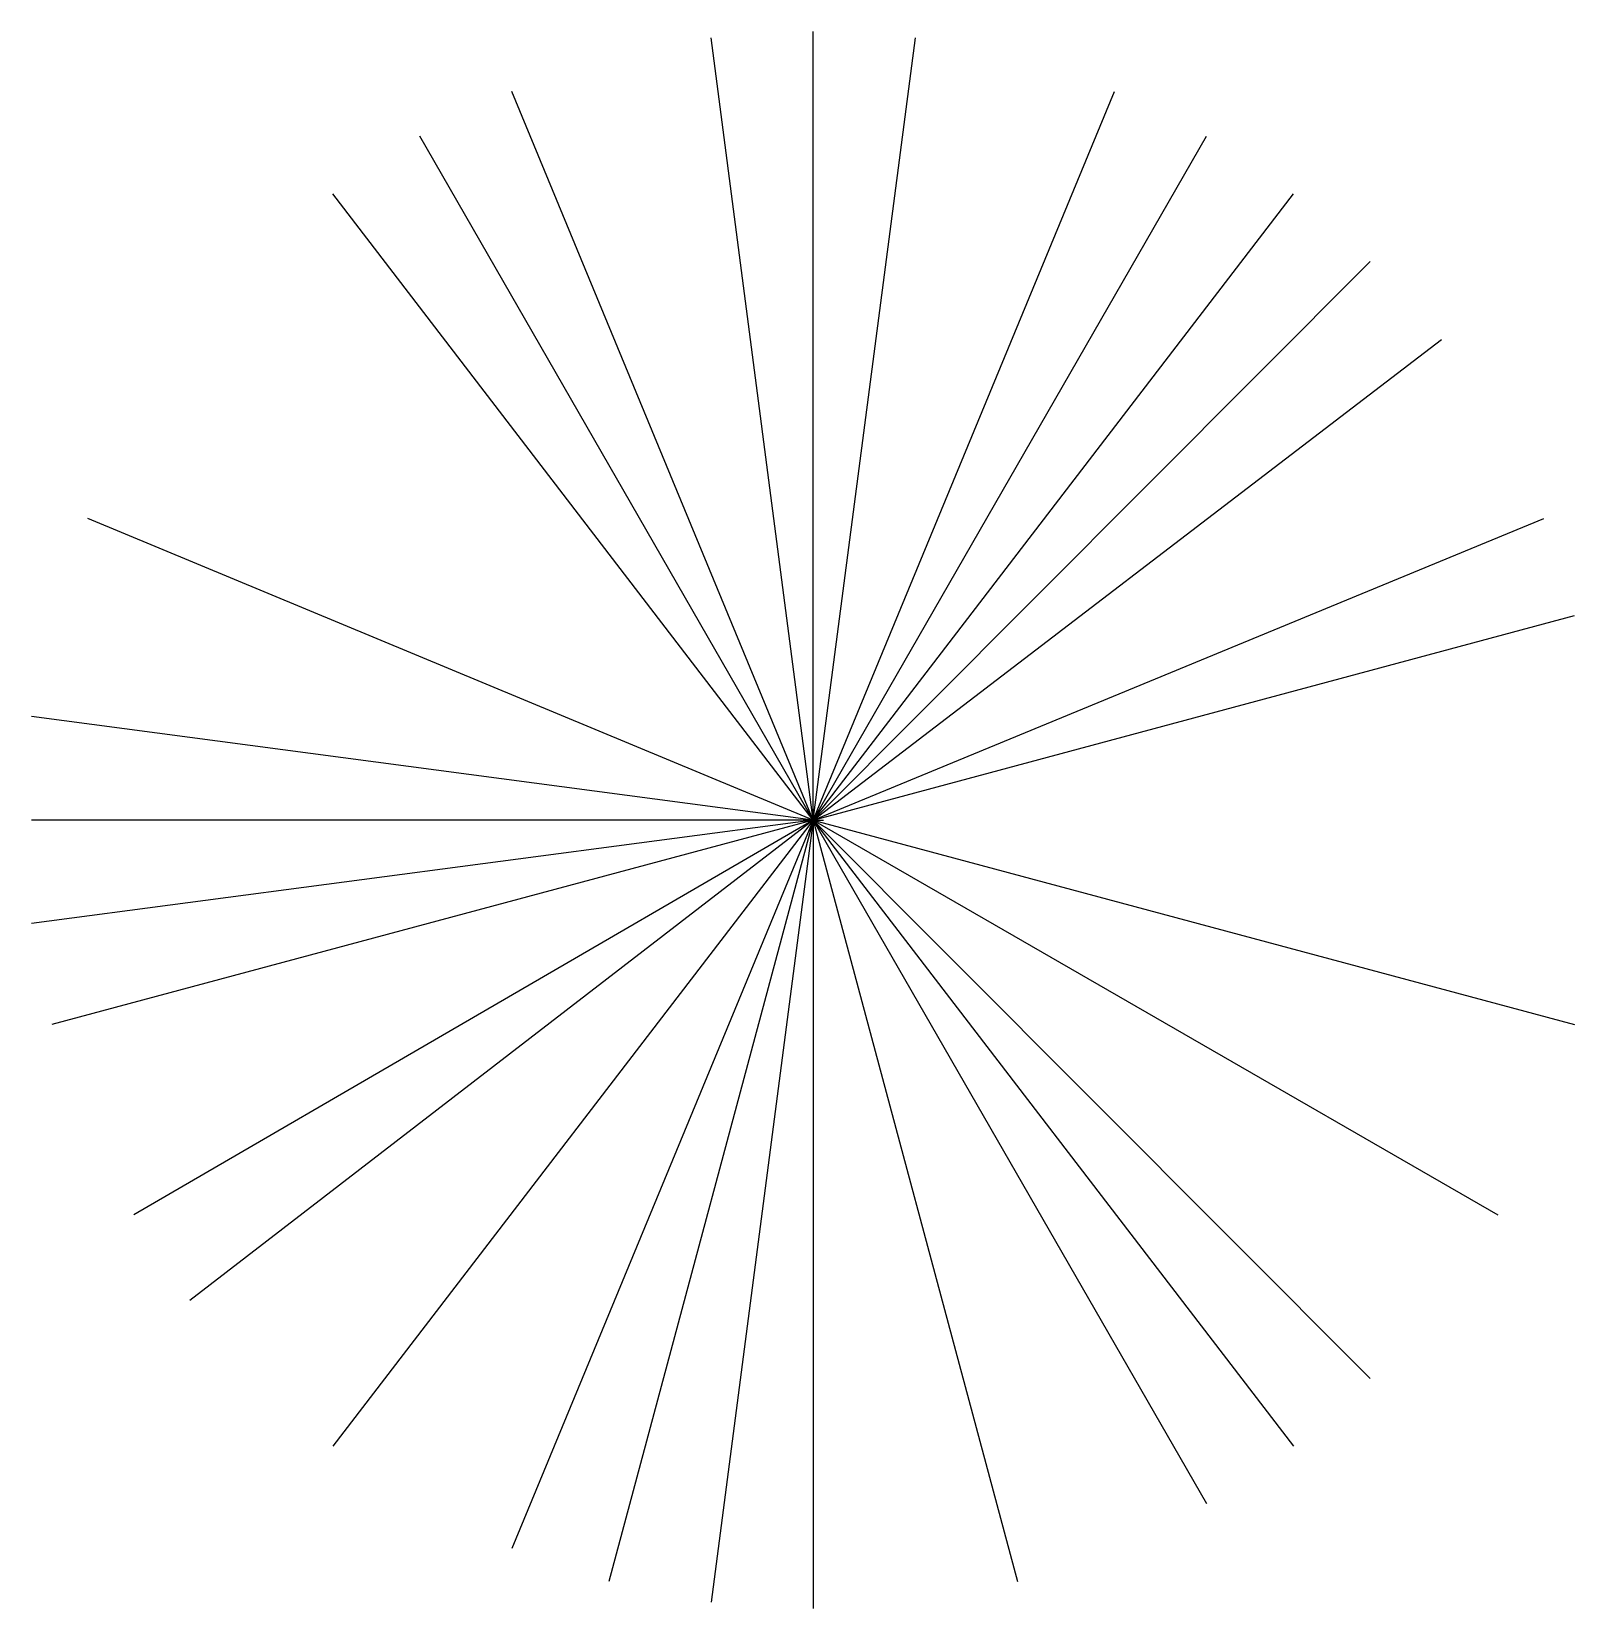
# Model space of a CAD drawing. Extents: x 314010 to 314953, y 69344 to 70308.
import ezdxf

# ---------------------------------------------------------------- set-up
doc = ezdxf.new("R2010")
doc.units = 0
doc.header["$MEASUREMENT"] = 0
doc.layers.get('0').update_dxf_attribs({"linetype": 'CONTINUOUS'})

msp = doc.modelspace()

# ---------------------------------------------------------------- linework, layer by layer
at = {"color": 7, "linetype": 'CONTINUOUS'}
for q in [(314425.34, 70304.29), (314487.84, 70308.2), (314550.34, 70304.29), (314303.47, 70271.48), (314672.22, 70271.48), (314247.22, 70244.13), (314728.47, 70244.13), (314194.09, 70208.98), (314781.59, 70208.98), (314828.47, 70167.57), (314872.22, 70119.91), (314044.09, 70010.54), (314934.72, 70010.54), (314953.47, 69951.16), (314009.72, 69889.45), (314487.84, 69830.07), (314009.72, 69762.88), (314009.72, 69826.16), (314022.22, 69701.16), (314072.22, 69584.76), (314106.59, 69532.41), (314194.09, 69443.35), (314303.47, 69380.85), (314362.84, 69360.54), (314425.34, 69348.04), (314484.72, 69826.16), (314828.47, 69484.76), (314953.47, 69701.16), (314781.59, 69443.35), (314728.47, 69408.2), (314612.84, 69360.54), (314906.59, 69584.76), (314487.84, 69344.13), (314494.09, 69826.16), (314487.84, 69822.26)]:
    msp.add_line((314487.84, 69826.16), q, dxfattribs=at)

doc.saveas('drawing.dxf')
